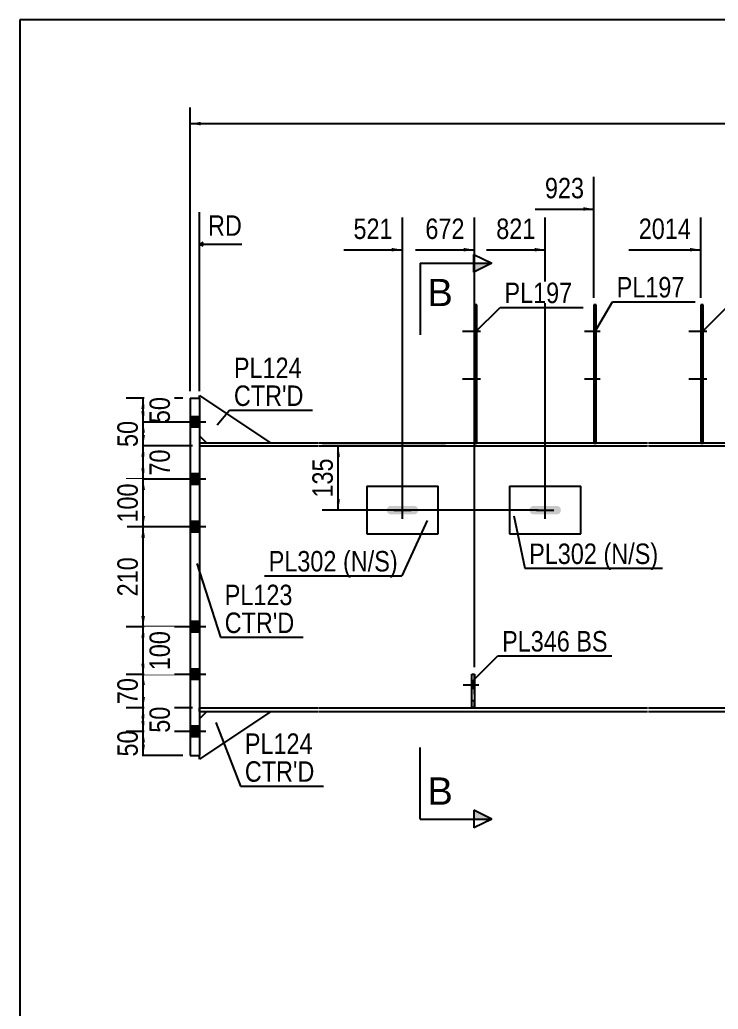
# Model space of a CAD drawing. Header units: millimetres. Extents: x -28 to 375, y -199 to 78.
# Drawn here: x -25.2 to 72.7, y -60.5 to 78 of the extents above; entities that cross this region are included whole.
import ezdxf

# ---------------------------------------------------------------- set-up
doc = ezdxf.new("R2010")
doc.units = ezdxf.units.MM
doc.linetypes.add('DXK_LINE_DOT1', pattern=[1.8814, 0.9407, -0.9407])
doc.linetypes.add('DXK_LINE_DOT2', pattern=[3.9198, 1.9599, -1.9599])
doc.styles.add('Arial', font='ARIAL.TTF', dxfattribs={"height": 0.2})
doc.styles.add('Arial Narrow', font='ARIALN.TTF', dxfattribs={"height": 0.2})

# ---------------------------------------------------------------- blocks, each defined once
blk = doc.blocks.new('Unknown-623588090-1210')
at = {"color": 5, "linetype": 'Continuous'}
for p, q in [((374.82, 77.98), (-25.18, 77.98)), ((-25.18, 77.98), (-25.18, -199.02))]:
    blk.add_line(p, q, dxfattribs=at)
blk = doc.blocks.new('Part-623588090-1552 - 1528')
at = {"color": 2, "linetype": 'Continuous'}
for p, q in [((23.43, 12.67), (33.43, 12.67)), ((23.43, 12.67), (23.43, 6)), ((33.43, 6), (33.43, 12.67)), ((23.43, 6), (33.43, 6))]:
    blk.add_line(p, q, dxfattribs=at)
blk = doc.blocks.new('Part-623588090-1846 - 1528')
at = {"color": 2, "linetype": 'Continuous'}
for p, q in [((10, -18.87), (0, -25.53)), ((1, -18.87), (0, -19.87)), ((0, -25.53), (0, -25))]:
    blk.add_line(p, q, dxfattribs=at)
at = {"color": 7, "linetype": 'DXK_LINE_DOT1'}
for p, q in [((1, -18.87), (10, -18.87)), ((0, -19.87), (0, -25))]:
    blk.add_line(p, q, dxfattribs=at)
blk = doc.blocks.new('Bolt-623588090-2255 - 1528')
at = {"linetype": 'Continuous'}
for points in [[(70.55, 33.87), (70.55, 34.8), (70.22, 34.8), (70.22, 33.87)], [(70.55, 33.87), (70.55, 34.8), (70.22, 34.8), (70.22, 33.87)], [(70.55, 27.2), (70.55, 28.13), (70.22, 28.13), (70.22, 27.2)], [(70.55, 27.2), (70.55, 28.13), (70.22, 28.13), (70.22, 27.2)]]:
    blk.add_hatch(color=3, dxfattribs=at).paths.add_polyline_path(points)
at = {"color": 3, "linetype": 'Continuous'}
for p, q in [((70.55, 34.8), (70.22, 34.8)), ((70.55, 34.8), (70.22, 34.8)), ((71.08, 34.33), (68.55, 34.33)), ((71.08, 34.33), (68.55, 34.33)), ((70.55, 33.87), (70.22, 33.87)), ((70.55, 33.87), (70.22, 33.87)), ((70.55, 28.13), (70.22, 28.13)), ((70.55, 28.13), (70.22, 28.13)), ((71.08, 27.67), (68.55, 27.67)), ((71.08, 27.67), (68.55, 27.67)), ((70.55, 27.2), (70.22, 27.2)), ((70.55, 27.2), (70.22, 27.2))]:
    blk.add_line(p, q, dxfattribs=at)
blk = doc.blocks.new('Part-623588090-1557 - 1528')
at = {"color": 2, "linetype": 'Continuous'}
for p, q in [((16.67, 18.73), (0, 18.73)), ((0, 18.33), (16.67, 18.33)), ((62.78, 18.73), (16.77, 18.73)), ((16.77, 18.33), (62.78, 18.33)), ((77.75, 18.73), (62.88, 18.73)), ((62.88, 18.33), (77.75, 18.33)), ((91.18, 18.73), (77.85, 18.73)), ((77.85, 18.33), (91.18, 18.33)), ((109.19, 18.73), (91.28, 18.73)), ((91.28, 18.33), (109.19, 18.33)), ((124.16, 18.73), (109.29, 18.73)), ((109.29, 18.33), (124.16, 18.33)), ((130.93, 18.73), (124.26, 18.73)), ((124.26, 18.33), (130.93, 18.33)), ((130.93, 18.33), (130.93, 18.73))]:
    blk.add_line(p, q, dxfattribs=at)
at = {"color": 7, "linetype": 'DXK_LINE_DOT1'}
blk.add_line((0, 18.73), (0, 18.33), dxfattribs=at)
blk = doc.blocks.new('Part-623588090-2077 - 1528')
at = {"color": 2, "linetype": 'Continuous'}
for p, q in [((55.58, 38.07), (55.25, 38.07)), ((55.25, 38.07), (55.25, 18.73)), ((55.58, 18.73), (55.58, 38.07))]:
    blk.add_line(p, q, dxfattribs=at)
at = {"color": 7, "linetype": 'DXK_LINE_DOT1'}
blk.add_line((55.25, 18.73), (55.58, 18.73), dxfattribs=at)
blk = doc.blocks.new('Part-623588090-1812 - 1528')
at = {"color": 2, "linetype": 'Continuous'}
for p, q in [((-1.33, 25), (0, 25)), ((-1.33, 25), (-1.33, -25)), ((0, 25), (0, -25)), ((-1.33, -25), (0, -25))]:
    blk.add_line(p, q, dxfattribs=at)
blk = doc.blocks.new('Part-623588090-1628 - 1528')
at = {"color": 2, "linetype": 'Continuous'}
for p, q in [((0, -18.33), (16.67, -18.33)), ((0, -18.87), (16.67, -18.87)), ((16.77, -18.33), (62.78, -18.33)), ((16.77, -18.87), (62.78, -18.87)), ((62.88, -18.33), (77.75, -18.33)), ((62.88, -18.87), (77.75, -18.87)), ((77.85, -18.33), (91.18, -18.33)), ((77.85, -18.87), (91.18, -18.87)), ((91.28, -18.33), (97.95, -18.33)), ((91.28, -18.87), (97.95, -18.87)), ((97.95, -18.87), (97.95, -18.33))]:
    blk.add_line(p, q, dxfattribs=at)
at = {"color": 7, "linetype": 'DXK_LINE_DOT1'}
blk.add_line((0, -18.87), (0, -18.33), dxfattribs=at)
blk = doc.blocks.new('Part-623588090-1841 - 1528')
at = {"color": 2, "linetype": 'Continuous'}
for p, q in [((0, 25), (0, 25.4)), ((0, 25.4), (10, 18.73)), ((0, 19.73), (1, 18.73))]:
    blk.add_line(p, q, dxfattribs=at)
at = {"color": 7, "linetype": 'DXK_LINE_DOT1'}
for p, q in [((0, 25), (0, 19.73)), ((10, 18.73), (1, 18.73))]:
    blk.add_line(p, q, dxfattribs=at)
blk = doc.blocks.new('Part-623588090-1861 - 1528')
at = {"color": 2, "linetype": 'Continuous'}
for p, q in [((43.43, 12.67), (53.43, 12.67)), ((43.43, 12.67), (43.43, 6)), ((53.43, 6), (53.43, 12.67)), ((43.43, 6), (53.43, 6))]:
    blk.add_line(p, q, dxfattribs=at)
blk = doc.blocks.new('Bolt-623588090-2153 - 1528')
at = {"linetype": 'Continuous'}
for points in [[(-1.33, 22.4), (-1.33, 20.93), (0, 20.93), (0, 22.4)], [(-1.33, 22.4), (-1.33, 20.93), (0, 20.93), (0, 22.4)], [(-1.33, 14.4), (-1.33, 12.93), (0, 12.93), (0, 14.4)], [(-1.33, 14.4), (-1.33, 12.93), (0, 12.93), (0, 14.4)], [(-1.33, 7.73), (-1.33, 6.27), (0, 6.27), (0, 7.73)], [(-1.33, 7.73), (-1.33, 6.27), (0, 6.27), (0, 7.73)], [(-1.33, -6.27), (-1.33, -7.73), (0, -7.73), (0, -6.27)], [(-1.33, -6.27), (-1.33, -7.73), (0, -7.73), (0, -6.27)], [(-1.33, -12.93), (-1.33, -14.4), (0, -14.4), (0, -12.93)], [(-1.33, -12.93), (-1.33, -14.4), (0, -14.4), (0, -12.93)], [(-1.33, -20.93), (-1.33, -22.4), (0, -22.4), (0, -20.93)], [(-1.33, -20.93), (-1.33, -22.4), (0, -22.4), (0, -20.93)]]:
    blk.add_hatch(color=3, dxfattribs=at).paths.add_polyline_path(points)
at = {"color": 3, "linetype": 'Continuous'}
for p, q in [((0, 22.4), (-1.33, 22.4)), ((0, 22.4), (-1.33, 22.4)), ((0.89, 21.67), (-5.33, 21.67)), ((0.89, 21.67), (-5.33, 21.67)), ((0, 20.93), (-1.33, 20.93)), ((0, 20.93), (-1.33, 20.93)), ((0, 14.4), (-1.33, 14.4)), ((0, 14.4), (-1.33, 14.4)), ((0.89, 13.67), (-5.33, 13.67)), ((0.89, 13.67), (-5.33, 13.67)), ((0, 12.93), (-1.33, 12.93)), ((0, 12.93), (-1.33, 12.93)), ((0.89, 7), (-5.33, 7)), ((0.89, 7), (-5.33, 7)), ((0, 7.73), (-1.33, 7.73)), ((0, 7.73), (-1.33, 7.73)), ((0, 6.27), (-1.33, 6.27)), ((0, 6.27), (-1.33, 6.27)), ((0, -6.27), (-1.33, -6.27)), ((0, -6.27), (-1.33, -6.27)), ((0.89, -7), (-5.33, -7)), ((0.89, -7), (-5.33, -7)), ((0, -7.73), (-1.33, -7.73)), ((0, -7.73), (-1.33, -7.73)), ((0.89, -13.67), (-5.33, -13.67)), ((0.89, -13.67), (-5.33, -13.67)), ((0, -12.93), (-1.33, -12.93)), ((0, -12.93), (-1.33, -12.93)), ((0, -14.4), (-1.33, -14.4)), ((0, -14.4), (-1.33, -14.4)), ((0.89, -21.67), (-5.33, -21.67)), ((0.89, -21.67), (-5.33, -21.67)), ((0, -20.93), (-1.33, -20.93)), ((0, -20.93), (-1.33, -20.93)), ((0, -22.4), (-1.33, -22.4)), ((0, -22.4), (-1.33, -22.4))]:
    blk.add_line(p, q, dxfattribs=at)
blk = doc.blocks.new('Part-623588090-1932 - 1528')
at = {"color": 2, "linetype": 'Continuous'}
for p, q in [((70.55, 38.07), (70.22, 38.07)), ((70.22, 38.07), (70.22, 18.73)), ((70.55, 18.73), (70.55, 38.07))]:
    blk.add_line(p, q, dxfattribs=at)
at = {"color": 7, "linetype": 'DXK_LINE_DOT1'}
blk.add_line((70.22, 18.73), (70.55, 18.73), dxfattribs=at)
blk = doc.blocks.new('Part-623588090-2149 - 1528')
at = {"color": 7, "linetype": 'DXK_LINE_DOT1'}
for p, q in [((0, 18.33), (0, -18.33)), ((0, 18.33), (16.67, 18.33)), ((16.77, 18.33), (62.78, 18.33)), ((62.88, 18.33), (77.75, 18.33)), ((77.85, 18.33), (84.52, 18.33)), ((0, -18.33), (16.67, -18.33)), ((16.77, -18.33), (62.78, -18.33)), ((62.88, -18.33), (77.75, -18.33)), ((77.85, -18.33), (84.52, -18.33))]:
    blk.add_line(p, q, dxfattribs=at)
at = {"color": 2, "linetype": 'Continuous'}
blk.add_line((84.52, 18.33), (84.52, -18.33), dxfattribs=at)
blk = doc.blocks.new('Bolt-623588090-2155 - 1528')
at = {"linetype": 'Continuous'}
blk.add_hatch(color=3, dxfattribs=at).paths.add_polyline_path([(38.5, -15.65), (38.5, -14.71), (38.17, -14.71), (38.17, -15.65)])
at = {"color": 3, "linetype": 'Continuous'}
for p, q in [((39.13, -15.18), (36.93, -15.18)), ((38.5, -14.71), (38.17, -14.71)), ((38.5, -15.65), (38.17, -15.65))]:
    blk.add_line(p, q, dxfattribs=at)
blk = doc.blocks.new('Bolt-623588090-2156 - 1528')
at = {"color": 3, "linetype": 'DXK_LINE_DOT2'}
for p, q in [((39.13, -15.18), (36.93, -15.18)), ((38.5, -14.71), (38.17, -14.71)), ((38.5, -15.65), (38.17, -15.65))]:
    blk.add_line(p, q, dxfattribs=at)
blk = doc.blocks.new('Bolt-623588090-2157 - 1528')
at = {"linetype": 'Continuous'}
for points in [[(38.83, 33.87), (38.83, 34.8), (38.5, 34.8), (38.5, 33.87)], [(38.83, 33.87), (38.83, 34.8), (38.5, 34.8), (38.5, 33.87)], [(38.83, 27.2), (38.83, 28.13), (38.5, 28.13), (38.5, 27.2)], [(38.83, 27.2), (38.83, 28.13), (38.5, 28.13), (38.5, 27.2)]]:
    blk.add_hatch(color=3, dxfattribs=at).paths.add_polyline_path(points)
at = {"color": 3, "linetype": 'Continuous'}
for p, q in [((38.83, 34.8), (38.5, 34.8)), ((38.83, 34.8), (38.5, 34.8)), ((39.37, 34.33), (36.83, 34.33)), ((39.37, 34.33), (36.83, 34.33)), ((38.83, 33.87), (38.5, 33.87)), ((38.83, 33.87), (38.5, 33.87)), ((38.83, 28.13), (38.5, 28.13)), ((38.83, 28.13), (38.5, 28.13)), ((39.37, 27.67), (36.83, 27.67)), ((39.37, 27.67), (36.83, 27.67)), ((38.83, 27.2), (38.5, 27.2)), ((38.83, 27.2), (38.5, 27.2))]:
    blk.add_line(p, q, dxfattribs=at)
blk = doc.blocks.new('Part-623588090-2162 - 1528')
at = {"color": 2, "linetype": 'Continuous'}
for p, q in [((38.17, -18.31), (38.17, -13.65)), ((38.17, -13.65), (38.5, -13.65)), ((38.5, -13.65), (38.5, -18.31)), ((38.5, -18.31), (38.17, -18.31))]:
    blk.add_line(p, q, dxfattribs=at)
at = {"color": 7, "linetype": 'DXK_LINE_DOT1'}
blk.add_line((38.17, -17.31), (38.5, -17.31), dxfattribs=at)
blk = doc.blocks.new('Part-623588090-2167 - 1528')
at = {"color": 7, "linetype": 'DXK_LINE_DOT1'}
for p, q in [((38.17, -18.31), (38.17, -13.65)), ((38.17, -13.65), (38.5, -13.65)), ((38.5, -18.31), (38.5, -13.65)), ((38.5, -18.31), (38.17, -18.31))]:
    blk.add_line(p, q, dxfattribs=at)
blk = doc.blocks.new('Part-623588090-2172 - 1528')
at = {"color": 2, "linetype": 'Continuous'}
for p, q in [((38.83, 38.07), (38.5, 38.07)), ((38.5, 38.07), (38.5, 18.73)), ((38.83, 18.73), (38.83, 38.07))]:
    blk.add_line(p, q, dxfattribs=at)
at = {"color": 7, "linetype": 'DXK_LINE_DOT1'}
blk.add_line((38.5, 18.73), (38.83, 18.73), dxfattribs=at)
blk = doc.blocks.new('Bolt-623588090-2233 - 1528')
at = {"linetype": 'Continuous'}
blk.add_hatch(color=3, dxfattribs=at).paths.add_polyline_path([(30.46, 8.91), (30.59, 9.1), (30.63, 9.33), (30.59, 9.56), (30.46, 9.76), (30.26, 9.89), (30.03, 9.93), (26.83, 9.93), (26.6, 9.89), (26.41, 9.76), (26.28, 9.56), (26.23, 9.33), (26.28, 9.1), (26.41, 8.91), (26.6, 8.78), (26.83, 8.73), (30.03, 8.73), (30.26, 8.78)])
at = {"color": 3, "linetype": 'Continuous'}
for p, q in [((28.43, 8.13), (28.43, 10.53)), ((27.23, 9.33), (29.63, 9.33))]:
    blk.add_line(p, q, dxfattribs=at)
blk = doc.blocks.new('Bolt-623588090-2244 - 1528')
at = {"linetype": 'Continuous'}
for points in [[(55.58, 33.87), (55.58, 34.8), (55.25, 34.8), (55.25, 33.87)], [(55.58, 33.87), (55.58, 34.8), (55.25, 34.8), (55.25, 33.87)], [(55.58, 27.2), (55.58, 28.13), (55.25, 28.13), (55.25, 27.2)], [(55.58, 27.2), (55.58, 28.13), (55.25, 28.13), (55.25, 27.2)]]:
    blk.add_hatch(color=3, dxfattribs=at).paths.add_polyline_path(points)
at = {"color": 3, "linetype": 'Continuous'}
for p, q in [((55.58, 34.8), (55.25, 34.8)), ((55.58, 34.8), (55.25, 34.8)), ((56.12, 34.33), (53.92, 34.33)), ((56.12, 34.33), (53.92, 34.33)), ((55.58, 33.87), (55.25, 33.87)), ((55.58, 33.87), (55.25, 33.87)), ((55.58, 28.13), (55.25, 28.13)), ((55.58, 28.13), (55.25, 28.13)), ((56.12, 27.67), (53.92, 27.67)), ((56.12, 27.67), (53.92, 27.67)), ((55.58, 27.2), (55.25, 27.2)), ((55.58, 27.2), (55.25, 27.2))]:
    blk.add_line(p, q, dxfattribs=at)
blk = doc.blocks.new('Bolt-623588090-2258 - 1528')
at = {"linetype": 'Continuous'}
blk.add_hatch(color=3, dxfattribs=at).paths.add_polyline_path([(50.46, 8.91), (50.59, 9.1), (50.63, 9.33), (50.59, 9.56), (50.46, 9.76), (50.26, 9.89), (50.03, 9.93), (46.83, 9.93), (46.6, 9.89), (46.41, 9.76), (46.28, 9.56), (46.23, 9.33), (46.28, 9.1), (46.41, 8.91), (46.6, 8.78), (46.83, 8.73), (50.03, 8.73), (50.26, 8.78)])
at = {"color": 3, "linetype": 'Continuous'}
for p, q in [((48.43, 8.13), (48.43, 10.53)), ((47.23, 9.33), (49.63, 9.33))]:
    blk.add_line(p, q, dxfattribs=at)
blk = doc.blocks.new('StraightDimension-623588090-6213 - 1528')
at = {"linetype": 'Continuous'}
blk.add_hatch(color=7, dxfattribs=at).paths.add_polyline_path([(37, 46.04), (38.5, 45.79), (37, 45.54)])
at = {"color": 7, "linetype": 'Continuous'}
for p, q in [((38.5, -12.65), (38.5, 50.29)), ((30.27, 45.79), (38.5, 45.79))]:
    blk.add_line(p, q, dxfattribs=at)
at = {"color": 0}
blk.add_wipeout([(37.73, 46.69), (37.73, 50.89), (31.04, 50.89), (31.04, 46.69)], dxfattribs=at)
at = {"color": 3, "style": 'Arial Narrow'}
blk.add_text('672', height=2.863, dxfattribs=at).set_placement((31.64, 47.29))
blk = doc.blocks.new('StraightDimension-623588090-7221 - 1528')
at = {"linetype": 'Continuous'}
for points in [[(-8.15, -15.17), (-7.9, -13.67), (-7.65, -15.17)], [(-7.65, -16.83), (-7.9, -18.33), (-8.15, -16.83)]]:
    blk.add_hatch(color=7, dxfattribs=at).paths.add_polyline_path(points)
at = {"color": 7, "linetype": 'Continuous'}
for p, q in [((-1, -13.67), (-10.15, -13.67)), ((-7.9, -18.33), (-7.9, -13.67)), ((-1, -18.33), (-10.15, -18.33))]:
    blk.add_line(p, q, dxfattribs=at)
at = {"color": 0}
blk.add_wipeout([(-8.05, -13.58), (-12.25, -13.58), (-12.25, -18.43), (-8.05, -18.43)], dxfattribs=at)
at = {"color": 3, "style": 'Arial Narrow'}
blk.add_text('70', height=2.863, rotation=90.0002, dxfattribs=at).set_placement((-8.65, -17.83))
blk = doc.blocks.new('StraightDimension-623588090-6212 - 1528')
at = {"linetype": 'Continuous'}
blk.add_hatch(color=7, dxfattribs=at).paths.add_polyline_path([(46.93, 46.04), (48.43, 45.79), (46.93, 45.54)])
at = {"color": 7, "linetype": 'Continuous'}
for p, q in [((48.43, 10.33), (48.43, 50.29)), ((40.2, 45.79), (48.43, 45.79))]:
    blk.add_line(p, q, dxfattribs=at)
at = {"color": 0}
blk.add_wipeout([(47.66, 46.69), (47.66, 50.89), (40.97, 50.89), (40.97, 46.69)], dxfattribs=at)
at = {"color": 3, "style": 'Arial Narrow'}
blk.add_text('821', height=2.863, dxfattribs=at).set_placement((41.57, 47.29))
blk = doc.blocks.new('StraightDimension-623588090-2558 - 1528')
at = {"linetype": 'Continuous'}
for points in [[(19.17, 16.83), (19.42, 18.33), (19.67, 16.83)], [(19.67, 10.83), (19.42, 9.33), (19.17, 10.83)]]:
    blk.add_hatch(color=7, dxfattribs=at).paths.add_polyline_path(points)
at = {"color": 7, "linetype": 'Continuous'}
for p, q in [((34.46, 18.33), (17.17, 18.33)), ((19.42, 9.33), (19.42, 18.33)), ((47.43, 9.33), (17.17, 9.33))]:
    blk.add_line(p, q, dxfattribs=at)
at = {"color": 0}
blk.add_wipeout([(19.27, 17.18), (15.07, 17.18), (15.07, 10.49), (19.27, 10.49)], dxfattribs=at)
at = {"color": 3, "style": 'Arial Narrow'}
blk.add_text('135', height=2.863, rotation=90.0002, dxfattribs=at).set_placement((18.67, 11.09))
blk = doc.blocks.new('StraightDimension-623588090-2907 - 1528')
at = {"linetype": 'Continuous'}
blk.add_hatch(color=7, dxfattribs=at).paths.add_polyline_path([(0.17, 63.19), (-1.33, 63.44), (0.17, 63.69)])
at = {"color": 7, "linetype": 'Continuous'}
for p, q in [((-1.33, 26), (-1.33, 65.69)), ((-1.33, 63.44), (348.48, 63.44))]:
    blk.add_line(p, q, dxfattribs=at)
blk = doc.blocks.new('StraightDimension-623588090-7215 - 1528')
at = {"linetype": 'Continuous'}
for points in [[(-8.15, 23.5), (-7.9, 25), (-7.65, 23.5)], [(-7.65, 23.17), (-7.9, 21.67), (-8.15, 23.17)]]:
    blk.add_hatch(color=7, dxfattribs=at).paths.add_polyline_path(points)
at = {"color": 7, "linetype": 'Continuous'}
for p, q in [((-2.33, 25), (-10.3, 25)), ((-7.9, 21.67), (-7.9, 25)), ((-1, 21.67), (-10.3, 21.67))]:
    blk.add_line(p, q, dxfattribs=at)
at = {"color": 0}
blk.add_wipeout([(-3.55, 25.76), (-7.75, 25.76), (-7.75, 20.91), (-3.55, 20.91)], dxfattribs=at)
at = {"color": 3, "style": 'Arial Narrow'}
blk.add_text('50', height=2.863, rotation=90.0002, dxfattribs=at).set_placement((-4.15, 21.51))
blk = doc.blocks.new('StraightDimension-623588090-6210 - 1528')
at = {"linetype": 'Continuous'}
blk.add_hatch(color=7, dxfattribs=at).paths.add_polyline_path([(68.72, 46.04), (70.22, 45.79), (68.72, 45.54)])
at = {"color": 7, "linetype": 'Continuous'}
for p, q in [((70.22, 39.07), (70.22, 50.29)), ((60.15, 45.79), (70.22, 45.79))]:
    blk.add_line(p, q, dxfattribs=at)
at = {"color": 0}
blk.add_wipeout([(69.44, 46.69), (69.44, 50.89), (60.93, 50.89), (60.93, 46.69)], dxfattribs=at)
at = {"color": 3, "style": 'Arial Narrow'}
blk.add_text('2014', height=2.863, dxfattribs=at).set_placement((61.53, 47.29))
blk = doc.blocks.new('StraightDimension-623588090-6211 - 1528')
at = {"linetype": 'Continuous'}
blk.add_hatch(color=7, dxfattribs=at).paths.add_polyline_path([(53.75, 51.74), (55.25, 51.49), (53.75, 51.24)])
at = {"color": 7, "linetype": 'Continuous'}
for p, q in [((55.25, 39.07), (55.25, 55.99)), ((47.02, 51.49), (55.25, 51.49))]:
    blk.add_line(p, q, dxfattribs=at)
at = {"color": 0}
blk.add_wipeout([(54.48, 52.39), (54.48, 56.59), (47.79, 56.59), (47.79, 52.39)], dxfattribs=at)
at = {"color": 3, "style": 'Arial Narrow'}
blk.add_text('923', height=2.863, dxfattribs=at).set_placement((48.39, 52.99))
blk = doc.blocks.new('StraightDimension-623588090-6214 - 1528')
at = {"linetype": 'Continuous'}
blk.add_hatch(color=7, dxfattribs=at).paths.add_polyline_path([(26.93, 46.04), (28.43, 45.79), (26.93, 45.54)])
at = {"color": 7, "linetype": 'Continuous'}
for p, q in [((28.43, 10.33), (28.43, 50.29)), ((20.2, 45.79), (28.43, 45.79))]:
    blk.add_line(p, q, dxfattribs=at)
at = {"color": 0, "linetype": 'Continuous'}
blk.add_wipeout([(6.53, 47.14), (6.53, 51.34), (0.59, 51.34), (0.59, 47.14)], dxfattribs=at)
at = {"color": 7, "linetype": 'Continuous'}
for p, q in [((0, 26), (0, 51.04)), ((0.5, 46.79), (0, 46.54)), ((0.5, 46.29), (0, 46.54)), ((5.93, 46.54), (0, 46.54))]:
    blk.add_line(p, q, dxfattribs=at)
at = {"color": 3, "linetype": 'Continuous', "style": 'Arial Narrow'}
blk.add_text('RD', height=2.863, dxfattribs=at).set_placement((1.19, 47.74))
at = {"color": 0}
blk.add_wipeout([(27.66, 46.69), (27.66, 50.89), (20.97, 50.89), (20.97, 46.69)], dxfattribs=at)
at = {"color": 3, "style": 'Arial Narrow'}
blk.add_text('521', height=2.863, dxfattribs=at).set_placement((21.57, 47.29))
blk = doc.blocks.new('StraightDimension-623588090-7217 - 1528')
at = {"linetype": 'Continuous'}
for points in [[(-8.15, 16.83), (-7.9, 18.33), (-7.65, 16.83)], [(-7.65, 15.17), (-7.9, 13.67), (-8.15, 15.17)]]:
    blk.add_hatch(color=7, dxfattribs=at).paths.add_polyline_path(points)
at = {"color": 7, "linetype": 'Continuous'}
for p, q in [((-1, 18.33), (-10.3, 18.33)), ((-7.9, 13.67), (-7.9, 18.33)), ((-0.49, 13.67), (-10.3, 13.67))]:
    blk.add_line(p, q, dxfattribs=at)
at = {"color": 0}
blk.add_wipeout([(-3.55, 18.43), (-7.75, 18.43), (-7.75, 13.57), (-3.55, 13.57)], dxfattribs=at)
at = {"color": 3, "style": 'Arial Narrow'}
blk.add_text('70', height=2.863, rotation=90.0002, dxfattribs=at).set_placement((-4.15, 14.17))
blk = doc.blocks.new('StraightDimension-623588090-7218 - 1528')
at = {"linetype": 'Continuous'}
for points in [[(-8.15, 12.17), (-7.9, 13.67), (-7.65, 12.17)], [(-7.65, 8.5), (-7.9, 7), (-8.15, 8.5)]]:
    blk.add_hatch(color=7, dxfattribs=at).paths.add_polyline_path(points)
at = {"color": 7, "linetype": 'Continuous'}
for p, q in [((-0.49, 13.67), (-10.15, 13.67)), ((-7.9, 7), (-7.9, 13.67)), ((-1, 7), (-10.15, 7))]:
    blk.add_line(p, q, dxfattribs=at)
at = {"color": 0}
blk.add_wipeout([(-8.05, 13.68), (-12.25, 13.68), (-12.25, 6.99), (-8.05, 6.99)], dxfattribs=at)
at = {"color": 3, "style": 'Arial Narrow'}
blk.add_text('100', height=2.863, rotation=90.0002, dxfattribs=at).set_placement((-8.65, 7.59))
blk = doc.blocks.new('StraightDimension-623588090-7219 - 1528')
at = {"linetype": 'Continuous'}
for points in [[(-8.15, 5.5), (-7.9, 7), (-7.65, 5.5)], [(-7.65, -5.5), (-7.9, -7), (-8.15, -5.5)]]:
    blk.add_hatch(color=7, dxfattribs=at).paths.add_polyline_path(points)
at = {"color": 7, "linetype": 'Continuous'}
for p, q in [((-1, 7), (-10.15, 7)), ((-7.9, -7), (-7.9, 7)), ((-1, -7), (-10.15, -7))]:
    blk.add_line(p, q, dxfattribs=at)
at = {"color": 0}
blk.add_wipeout([(-8.05, 3.34), (-12.25, 3.34), (-12.25, -3.34), (-8.05, -3.34)], dxfattribs=at)
at = {"color": 3, "style": 'Arial Narrow'}
blk.add_text('210', height=2.863, rotation=90.0002, dxfattribs=at).set_placement((-8.65, -2.74))
blk = doc.blocks.new('StraightDimension-623588090-7220 - 1528')
at = {"linetype": 'Continuous'}
for points in [[(-8.15, -8.5), (-7.9, -7), (-7.65, -8.5)], [(-7.65, -12.17), (-7.9, -13.67), (-8.15, -12.17)]]:
    blk.add_hatch(color=7, dxfattribs=at).paths.add_polyline_path(points)
at = {"color": 7, "linetype": 'Continuous'}
for p, q in [((-1, -7), (-10.3, -7)), ((-7.9, -13.67), (-7.9, -7)), ((-1, -13.67), (-10.3, -13.67))]:
    blk.add_line(p, q, dxfattribs=at)
at = {"color": 0}
blk.add_wipeout([(-3.55, -6.99), (-7.75, -6.99), (-7.75, -13.68), (-3.55, -13.68)], dxfattribs=at)
at = {"color": 3, "style": 'Arial Narrow'}
blk.add_text('100', height=2.863, rotation=90.0002, dxfattribs=at).set_placement((-4.15, -13.08))
blk = doc.blocks.new('StraightDimension-623588090-7223 - 1528')
at = {"linetype": 'Continuous'}
for points in [[(-8.15, -23.17), (-7.9, -21.67), (-7.65, -23.17)], [(-7.65, -23.5), (-7.9, -25), (-8.15, -23.5)]]:
    blk.add_hatch(color=7, dxfattribs=at).paths.add_polyline_path(points)
at = {"color": 7, "linetype": 'Continuous'}
for p, q in [((-1, -21.67), (-10.15, -21.67)), ((-7.9, -25), (-7.9, -21.67)), ((-2.33, -25), (-10.15, -25))]:
    blk.add_line(p, q, dxfattribs=at)
at = {"color": 0}
blk.add_wipeout([(-8.05, -20.91), (-12.25, -20.91), (-12.25, -25.76), (-8.05, -25.76)], dxfattribs=at)
at = {"color": 3, "style": 'Arial Narrow'}
blk.add_text('50', height=2.863, rotation=90.0002, dxfattribs=at).set_placement((-8.65, -25.16))
blk = doc.blocks.new('StraightDimension-623588090-7680 - 1528')
at = {"linetype": 'Continuous'}
for points in [[(-8.15, 20.17), (-7.9, 21.67), (-7.65, 20.17)], [(-7.65, 19.83), (-7.9, 18.33), (-8.15, 19.83)]]:
    blk.add_hatch(color=7, dxfattribs=at).paths.add_polyline_path(points)
at = {"color": 7, "linetype": 'Continuous'}
for p, q in [((-1, 21.67), (-10.15, 21.67)), ((-7.9, 18.33), (-7.9, 21.67)), ((-1, 18.33), (-10.15, 18.33))]:
    blk.add_line(p, q, dxfattribs=at)
at = {"color": 0}
blk.add_wipeout([(-8.05, 22.43), (-12.25, 22.43), (-12.25, 17.57), (-8.05, 17.57)], dxfattribs=at)
at = {"color": 3, "style": 'Arial Narrow'}
blk.add_text('50', height=2.863, rotation=90.0002, dxfattribs=at).set_placement((-8.65, 18.17))
blk = doc.blocks.new('StraightDimension-623588090-7681 - 1528')
at = {"linetype": 'Continuous'}
for points in [[(-8.15, -19.83), (-7.9, -18.33), (-7.65, -19.83)], [(-7.65, -20.17), (-7.9, -21.67), (-8.15, -20.17)]]:
    blk.add_hatch(color=7, dxfattribs=at).paths.add_polyline_path(points)
at = {"color": 7, "linetype": 'Continuous'}
for p, q in [((-1, -18.33), (-10.3, -18.33)), ((-7.9, -21.67), (-7.9, -18.33)), ((-1, -21.67), (-10.3, -21.67))]:
    blk.add_line(p, q, dxfattribs=at)
at = {"color": 0}
blk.add_wipeout([(-3.55, -17.57), (-7.75, -17.57), (-7.75, -22.43), (-3.55, -22.43)], dxfattribs=at)
at = {"color": 3, "style": 'Arial Narrow'}
blk.add_text('50', height=2.863, rotation=90.0002, dxfattribs=at).set_placement((-4.15, -21.83))
blk = doc.blocks.new('Mark-623588090-1548 - 1528')
at = {"color": 0}
for points in [[(19.2, 0.75), (19.2, 3.75), (9.69, 3.75), (9.69, 0.75)], [(27.76, 0.75), (27.76, 3.75), (20.1, 3.75), (20.1, 0.75)]]:
    blk.add_wipeout(points, dxfattribs=at)
for points in [[(19.2, 0.75), (19.2, 3.75), (9.69, 3.75), (9.69, 0.75)], [(27.76, 0.75), (27.76, 3.75), (20.1, 3.75), (20.1, 0.75)]]:
    blk.add_wipeout(points, dxfattribs=at)
at = {"color": 7, "linetype": 'Continuous'}
for p in [(31.9, 7.88), (9.09, 0.15)]:
    blk.add_line(p, (28.36, 0.15), dxfattribs=at)
at = {"color": 3, "style": 'Arial Narrow'}
for s, p in [('PL302', (9.69, 0.75)), ('(N/', (20.1, 0.75)), ('S)', (24.48, 0.75))]:
    blk.add_text(s, height=2.863, dxfattribs=at).set_placement(p)
blk = doc.blocks.new('Mark-623588090-1928 - 1528')
at = {"color": 0}
blk.add_wipeout([(83.94, 38.32), (83.94, 41.32), (74.44, 41.32), (74.44, 38.32)], dxfattribs=at)
blk.add_wipeout([(83.94, 38.32), (83.94, 41.32), (74.44, 41.32), (74.44, 38.32)], dxfattribs=at)
at = {"color": 7, "linetype": 'Continuous'}
for p, q in [((70.3, 34.18), (73.84, 37.72)), ((73.84, 37.72), (85.44, 37.72))]:
    blk.add_line(p, q, dxfattribs=at)
at = {"color": 3, "style": 'Arial Narrow'}
blk.add_text('PL197', height=2.863, dxfattribs=at).set_placement((74.44, 38.32))
blk = doc.blocks.new('Mark-623588090-1842 - 1528')
at = {"color": 0}
for points in [[(15.85, -24.79), (15.85, -21.79), (6.35, -21.79), (6.35, -24.79)], [(16.1, -28.69), (16.1, -25.69), (6.35, -25.69), (6.35, -28.69)]]:
    blk.add_wipeout(points, dxfattribs=at)
for points in [[(15.85, -24.79), (15.85, -21.79), (6.35, -21.79), (6.35, -24.79)], [(16.1, -28.69), (16.1, -25.69), (6.35, -25.69), (6.35, -28.69)]]:
    blk.add_wipeout(points, dxfattribs=at)
at = {"color": 7, "linetype": 'Continuous'}
for p, q in [((2.3, -20.41), (5.75, -29.29)), ((5.75, -29.29), (17.35, -29.29))]:
    blk.add_line(p, q, dxfattribs=at)
at = {"color": 3, "style": 'Arial Narrow'}
blk.add_text('PL124', height=2.863, dxfattribs=at).set_placement((6.35, -24.79))
at = {"color": 1, "style": 'Arial Narrow'}
blk.add_text("CTR'D", height=2.863, dxfattribs=at).set_placement((6.35, -28.69))
blk = doc.blocks.new('Mark-623588090-1808 - 1528')
at = {"color": 0}
for points in [[(13.04, -3.97), (13.04, -0.97), (3.53, -0.97), (3.53, -3.97)], [(13.29, -7.87), (13.29, -4.87), (3.53, -4.87), (3.53, -7.87)]]:
    blk.add_wipeout(points, dxfattribs=at)
for points in [[(13.04, -3.97), (13.04, -0.97), (3.53, -0.97), (3.53, -3.97)], [(13.29, -7.87), (13.29, -4.87), (3.53, -4.87), (3.53, -7.87)]]:
    blk.add_wipeout(points, dxfattribs=at)
at = {"color": 7, "linetype": 'Continuous'}
for p, q in [((-0.39, 1.88), (2.93, -8.47)), ((2.93, -8.47), (14.54, -8.47))]:
    blk.add_line(p, q, dxfattribs=at)
at = {"color": 3, "style": 'Arial Narrow'}
blk.add_text('PL123', height=2.863, dxfattribs=at).set_placement((3.53, -3.97))
at = {"color": 1, "style": 'Arial Narrow'}
blk.add_text("CTR'D", height=2.863, dxfattribs=at).set_placement((3.53, -7.87))
blk = doc.blocks.new('Mark-623588090-1837 - 1528')
at = {"color": 0}
for points in [[(14.32, 27.82), (14.32, 30.82), (4.82, 30.82), (4.82, 27.82)], [(14.57, 23.92), (14.57, 26.92), (4.82, 26.92), (4.82, 23.92)]]:
    blk.add_wipeout(points, dxfattribs=at)
for points in [[(14.32, 27.82), (14.32, 30.82), (4.82, 30.82), (4.82, 27.82)], [(14.57, 23.92), (14.57, 26.92), (4.82, 26.92), (4.82, 23.92)]]:
    blk.add_wipeout(points, dxfattribs=at)
at = {"color": 7, "linetype": 'Continuous'}
for p, q in [((2.47, 21.29), (4.22, 23.32)), ((4.22, 23.32), (15.82, 23.32))]:
    blk.add_line(p, q, dxfattribs=at)
at = {"color": 3, "style": 'Arial Narrow'}
blk.add_text('PL124', height=2.863, dxfattribs=at).set_placement((4.82, 27.82))
at = {"color": 1, "style": 'Arial Narrow'}
blk.add_text("CTR'D", height=2.863, dxfattribs=at).set_placement((4.82, 23.92))
blk = doc.blocks.new('Mark-623588090-2073 - 1528')
at = {"color": 0}
blk.add_wipeout([(67.94, 39.11), (67.94, 42.11), (58.44, 42.11), (58.44, 39.11)], dxfattribs=at)
blk.add_wipeout([(67.94, 39.11), (67.94, 42.11), (58.44, 42.11), (58.44, 39.11)], dxfattribs=at)
at = {"color": 7, "linetype": 'Continuous'}
for p, q in [((55.34, 34.18), (57.84, 38.51)), ((57.84, 38.51), (69.44, 38.51))]:
    blk.add_line(p, q, dxfattribs=at)
at = {"color": 3, "style": 'Arial Narrow'}
blk.add_text('PL197', height=2.863, dxfattribs=at).set_placement((58.44, 39.11))
blk = doc.blocks.new('Mark-623588090-1857 - 1528')
at = {"color": 0}
for points in [[(55.69, 1.79), (55.69, 4.79), (46.18, 4.79), (46.18, 1.79)], [(64.25, 1.79), (64.25, 4.79), (56.59, 4.79), (56.59, 1.79)]]:
    blk.add_wipeout(points, dxfattribs=at)
for points in [[(55.69, 1.79), (55.69, 4.79), (46.18, 4.79), (46.18, 1.79)], [(64.25, 1.79), (64.25, 4.79), (56.59, 4.79), (56.59, 1.79)]]:
    blk.add_wipeout(points, dxfattribs=at)
at = {"color": 7, "linetype": 'Continuous'}
for p, q in [((44.01, 8.53), (45.58, 1.19)), ((45.58, 1.19), (64.85, 1.19))]:
    blk.add_line(p, q, dxfattribs=at)
at = {"color": 3, "style": 'Arial Narrow'}
for s, p in [('PL302', (46.18, 1.79)), ('(N/', (56.59, 1.79)), ('S)', (60.97, 1.79))]:
    blk.add_text(s, height=2.863, dxfattribs=at).set_placement(p)
blk = doc.blocks.new('Mark-623588090-2168 - 1528')
at = {"color": 0}
blk.add_wipeout([(52.23, 38.32), (52.23, 41.32), (42.72, 41.32), (42.72, 38.32)], dxfattribs=at)
blk.add_wipeout([(52.23, 38.32), (52.23, 41.32), (42.72, 41.32), (42.72, 38.32)], dxfattribs=at)
at = {"color": 7, "linetype": 'Continuous'}
for p, q in [((38.59, 34.18), (42.12, 37.72)), ((42.12, 37.72), (53.73, 37.72))]:
    blk.add_line(p, q, dxfattribs=at)
at = {"color": 3, "style": 'Arial Narrow'}
blk.add_text('PL197', height=2.863, dxfattribs=at).set_placement((42.72, 38.32))
blk = doc.blocks.new('SectionMark-623588090-2917 - 1528')
at = {"linetype": 'Continuous'}
for points in [[(38.43, 42.64), (38.43, 43.89), (40.93, 43.89)], [(38.43, -33.91), (38.43, -32.66), (40.93, -33.91)]]:
    blk.add_hatch(color=30, dxfattribs=at).paths.add_polyline_path(points)
at = {"color": 30, "linetype": 'Continuous'}
for p, q in [((38.43, 42.64), (38.43, 45.14)), ((38.43, 45.14), (40.93, 43.89)), ((30.93, 43.89), (30.93, 33.89)), ((30.93, 43.89), (40.93, 43.89)), ((40.93, 43.89), (38.43, 42.64)), ((30.93, -33.91), (30.93, -23.91)), ((40.93, -33.91), (38.43, -32.66)), ((38.43, -32.66), (38.43, -35.16)), ((30.93, -33.91), (40.93, -33.91)), ((40.93, -33.91), (38.43, -35.16))]:
    blk.add_line(p, q, dxfattribs=at)
at = {"color": 0, "linetype": 'Continuous'}
for points in [[(35.49, 37.89), (35.49, 41.89), (31.93, 41.89), (31.93, 37.89)], [(35.49, -31.91), (35.49, -27.91), (31.93, -27.91), (31.93, -31.91)]]:
    blk.add_wipeout(points, dxfattribs=at)
at = {"color": 96, "linetype": 'Continuous', "style": 'Arial'}
for p in [(31.93, 37.89), (31.93, -31.91)]:
    blk.add_text('B', height=3.82, dxfattribs=at).set_placement(p)
blk = doc.blocks.new('MarkSet-623588090-2954 - 1528')
at = {"color": 0}
for points in [[(51.89, -10.46), (51.89, -7.46), (42.39, -7.46), (42.39, -10.46)], [(57.18, -10.46), (57.18, -7.46), (52.79, -7.46), (52.79, -10.46)]]:
    blk.add_wipeout(points, dxfattribs=at)
for points in [[(51.89, -10.46), (51.89, -7.46), (42.39, -7.46), (42.39, -10.46)], [(57.18, -10.46), (57.18, -7.46), (52.79, -7.46), (52.79, -10.46)]]:
    blk.add_wipeout(points, dxfattribs=at)
at = {"color": 7, "linetype": 'Continuous'}
for p, q in [((38.25, -14.6), (41.79, -11.06)), ((41.79, -11.06), (57.78, -11.06))]:
    blk.add_line(p, q, dxfattribs=at)
at = {"color": 3, "style": 'Arial Narrow'}
for s, p in [('PL346', (42.39, -10.46)), ('BS', (52.79, -10.46))]:
    blk.add_text(s, height=2.863, dxfattribs=at).set_placement(p)

msp = doc.modelspace()

# ---------------------------------------------------------------- block references
for name in ['Unknown-623588090-1210', 'Part-623588090-2172 - 1528', 'Part-623588090-2077 - 1528', 'Part-623588090-1932 - 1528', 'Bolt-623588090-2157 - 1528', 'Bolt-623588090-2244 - 1528', 'Bolt-623588090-2255 - 1528', 'Part-623588090-1812 - 1528', 'Part-623588090-1841 - 1528', 'Bolt-623588090-2153 - 1528', 'Part-623588090-1557 - 1528', 'Part-623588090-2149 - 1528', 'Part-623588090-1552 - 1528', 'Part-623588090-1861 - 1528', 'Bolt-623588090-2233 - 1528', 'Bolt-623588090-2258 - 1528', 'Part-623588090-2162 - 1528', 'Part-623588090-2167 - 1528', 'Bolt-623588090-2155 - 1528', 'Bolt-623588090-2156 - 1528', 'Part-623588090-1628 - 1528', 'Part-623588090-1846 - 1528']:
    msp.add_blockref(name, (0, 0))

# ---------------------------------------------------------------- next in the draw order: block references
for name in ['StraightDimension-623588090-6213 - 1528', 'StraightDimension-623588090-6212 - 1528', 'Mark-623588090-1857 - 1528', 'StraightDimension-623588090-7221 - 1528', 'Mark-623588090-1842 - 1528', 'StraightDimension-623588090-7223 - 1528']:
    msp.add_blockref(name, (0, 0))

# ---------------------------------------------------------------- next in the draw order: block references
for name in ['StraightDimension-623588090-2907 - 1528', 'StraightDimension-623588090-2558 - 1528', 'Mark-623588090-1548 - 1528', 'StraightDimension-623588090-7681 - 1528']:
    msp.add_blockref(name, (0, 0))

# ---------------------------------------------------------------- next in the draw order: block references
for name in ['StraightDimension-623588090-6211 - 1528', 'StraightDimension-623588090-6214 - 1528', 'StraightDimension-623588090-6210 - 1528', 'StraightDimension-623588090-7215 - 1528']:
    msp.add_blockref(name, (0, 0))

# ---------------------------------------------------------------- next in the draw order: block references
for name in ['Mark-623588090-2073 - 1528', 'Mark-623588090-2168 - 1528', 'Mark-623588090-1928 - 1528', 'Mark-623588090-1837 - 1528', 'StraightDimension-623588090-7217 - 1528']:
    msp.add_blockref(name, (0, 0))

# ---------------------------------------------------------------- next in the draw order: block references
for name in ['SectionMark-623588090-2917 - 1528', 'StraightDimension-623588090-7680 - 1528', 'StraightDimension-623588090-7218 - 1528']:
    msp.add_blockref(name, (0, 0))

# ---------------------------------------------------------------- next in the draw order: block references
for name in ['StraightDimension-623588090-7219 - 1528', 'MarkSet-623588090-2954 - 1528']:
    msp.add_blockref(name, (0, 0))

# ---------------------------------------------------------------- next in the draw order: block references
msp.add_blockref('StraightDimension-623588090-7220 - 1528', (0, 0))

# ---------------------------------------------------------------- next in the draw order: block references
msp.add_blockref('Mark-623588090-1808 - 1528', (0, 0))

doc.saveas('drawing.dxf')
